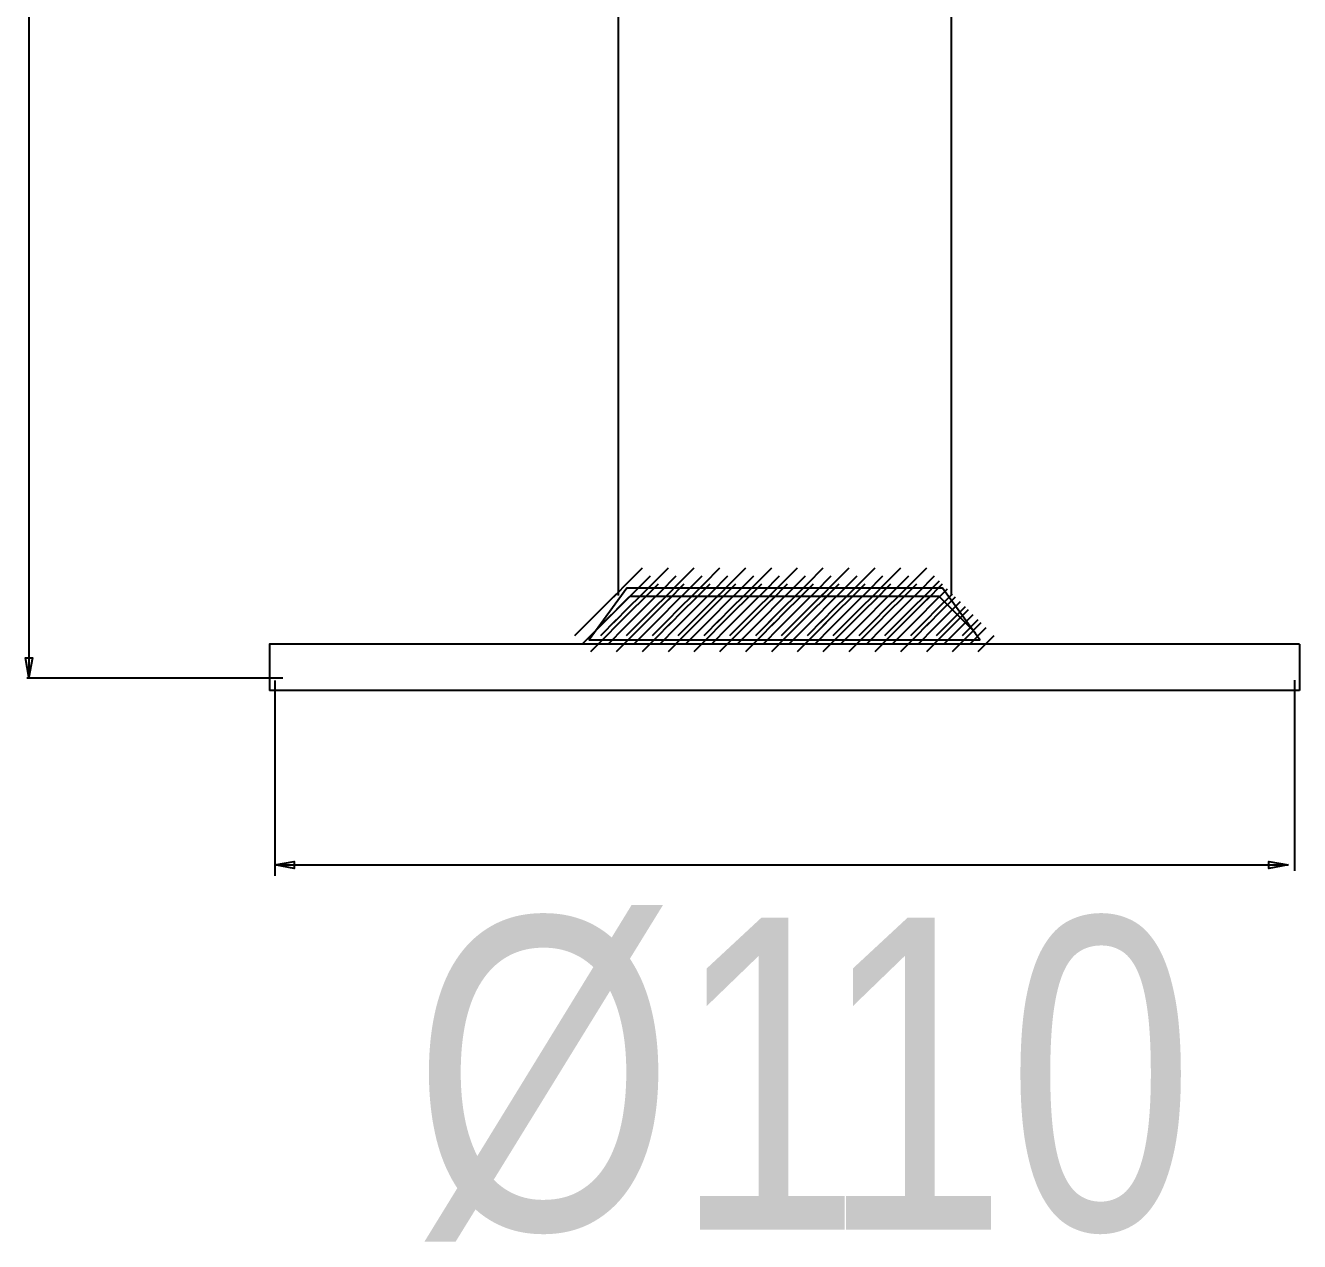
# Model space of a CAD drawing. Extents: x 2 to 70, y 3 to 326.
# Drawn here: x 14.77 to 43.26, y 3.14 to 30.32 of the extents above; entities that cross this region are included whole.
import ezdxf

# ---------------------------------------------------------------- set-up
doc = ezdxf.new("R2010")
doc.units = 0
doc.layers.add('LIVELLO_1', color=160, linetype='Continuous')
doc.styles.add('STD', font='txt')

# ---------------------------------------------------------------- blocks, each defined once
blk = doc.blocks.new('AI9-BLK169')
at = {"layer": 'LIVELLO_1', "color": 7}
for p, q in [((3.762303, -0.266823), (4.116631, 0.087333)), ((3.939381, -0.445623), (4.295087, -0.089745)), ((4.116631, -0.622701), (4.472337, -0.266823))]:
    blk.add_line(p, q, dxfattribs=at)
blk = doc.blocks.new('AI9-BLK168')
at = {"layer": 'LIVELLO_1', "color": 7}
blk.add_blockref('AI9-BLK169', (0, 0), dxfattribs=at)
blk = doc.blocks.new('AI9-BLK165')
at = {"layer": 'LIVELLO_1', "color": 7}
for p, q in [((3.398414, -0.266823), (3.75481, 0.087333)), ((3.575492, -0.445623), (3.93206, -0.089745)), ((3.75481, -0.622701), (4.109138, -0.266823))]:
    blk.add_line(p, q, dxfattribs=at)
blk = doc.blocks.new('AI9-BLK164')
at = {"layer": 'LIVELLO_1', "color": 7}
blk.add_blockref('AI9-BLK165', (0, 0), dxfattribs=at)
blk = doc.blocks.new('AI9-BLK163')
at = {"layer": 'LIVELLO_1', "color": 7}
for p, q in [((3.616231, -0.122645), (3.971937, 0.233233)), ((3.794859, -0.299723), (4.149187, 0.054433)), ((3.971937, -0.478524), (4.328504, -0.122645))]:
    blk.add_line(p, q, dxfattribs=at)
blk = doc.blocks.new('AI9-BLK162')
at = {"layer": 'LIVELLO_1', "color": 7}
blk.add_blockref('AI9-BLK163', (0, 0), dxfattribs=at)
blk = doc.blocks.new('AI9-BLK159')
at = {"layer": 'LIVELLO_1', "color": 7}
for p, q in [((2.820844, -0.266823), (3.17655, 0.087333)), ((2.9993, -0.445623), (3.3538, -0.089745)), ((3.17655, -0.622701), (3.532256, -0.266823))]:
    blk.add_line(p, q, dxfattribs=at)
blk = doc.blocks.new('AI9-BLK158')
at = {"layer": 'LIVELLO_1', "color": 7}
blk.add_blockref('AI9-BLK159', (0, 0), dxfattribs=at)
blk = doc.blocks.new('AI9-BLK157')
at = {"layer": 'LIVELLO_1', "color": 7}
for p, q in [((3.110577, -0.122645), (3.465077, 0.233233)), ((3.287827, -0.299723), (3.643533, 0.054433)), ((3.465077, -0.478524), (3.820783, -0.122645))]:
    blk.add_line(p, q, dxfattribs=at)
blk = doc.blocks.new('AI9-BLK156')
at = {"layer": 'LIVELLO_1', "color": 7}
blk.add_blockref('AI9-BLK157', (0, 0), dxfattribs=at)
blk = doc.blocks.new('AI9-BLK155')
at = {"layer": 'LIVELLO_1', "color": 7}
for p, q in [((3.398414, 0.073208), (3.75481, 0.429087)), ((3.575492, -0.10387), (3.93206, 0.251664)), ((3.75481, -0.280948), (4.109138, 0.073208))]:
    blk.add_line(p, q, dxfattribs=at)
blk = doc.blocks.new('AI9-BLK154')
at = {"layer": 'LIVELLO_1', "color": 7}
blk.add_blockref('AI9-BLK155', (0, 0), dxfattribs=at)
blk = doc.blocks.new('AI9-BLK151')
at = {"layer": 'LIVELLO_1', "color": 7}
for p, q in [((2.243963, -0.266823), (2.598291, 0.087333)), ((2.421213, -0.445623), (2.776919, -0.089745)), ((2.598291, -0.622701), (2.953997, -0.266823))]:
    blk.add_line(p, q, dxfattribs=at)
blk = doc.blocks.new('AI9-BLK150')
at = {"layer": 'LIVELLO_1', "color": 7}
blk.add_blockref('AI9-BLK151', (0, 0), dxfattribs=at)
blk = doc.blocks.new('AI9-BLK149')
at = {"layer": 'LIVELLO_1', "color": 7}
for p, q in [((2.532317, -0.122645), (2.888196, 0.233233)), ((2.709568, -0.299723), (3.065274, 0.054433)), ((2.888196, -0.478524), (3.242524, -0.122645))]:
    blk.add_line(p, q, dxfattribs=at)
blk = doc.blocks.new('AI9-BLK148')
at = {"layer": 'LIVELLO_1', "color": 7}
blk.add_blockref('AI9-BLK149', (0, 0), dxfattribs=at)
blk = doc.blocks.new('AI9-BLK147')
at = {"layer": 'LIVELLO_1', "color": 7}
for p, q in [((2.820844, 0.073208), (3.17655, 0.429087)), ((2.9993, -0.10387), (3.3538, 0.251664)), ((3.17655, -0.280948), (3.532256, 0.073208))]:
    blk.add_line(p, q, dxfattribs=at)
blk = doc.blocks.new('AI9-BLK146')
at = {"layer": 'LIVELLO_1', "color": 7}
blk.add_blockref('AI9-BLK147', (0, 0), dxfattribs=at)
blk = doc.blocks.new('AI9-BLK145')
at = {"layer": 'LIVELLO_1', "color": 7}
for p, q in [((3.110577, 0.218764), (3.465077, 0.573264)), ((3.287827, 0.040308), (3.643533, 0.396186)), ((3.465077, -0.13677), (3.820783, 0.218764))]:
    blk.add_line(p, q, dxfattribs=at)
blk = doc.blocks.new('AI9-BLK144')
at = {"layer": 'LIVELLO_1', "color": 7}
blk.add_blockref('AI9-BLK145', (0, 0), dxfattribs=at)
blk = doc.blocks.new('AI9-BLK141')
at = {"layer": 'LIVELLO_1', "color": 7}
for p, q in [((1.665704, -0.266823), (2.02141, 0.087333)), ((1.842954, -0.445623), (2.19866, -0.089745)), ((2.02141, -0.622701), (2.376427, -0.266823))]:
    blk.add_line(p, q, dxfattribs=at)
blk = doc.blocks.new('AI9-BLK140')
at = {"layer": 'LIVELLO_1', "color": 7}
blk.add_blockref('AI9-BLK141', (0, 0), dxfattribs=at)
blk = doc.blocks.new('AI9-BLK139')
at = {"layer": 'LIVELLO_1', "color": 7}
for p, q in [((1.95423, -0.122645), (2.309937, 0.233233)), ((2.132686, -0.299723), (2.487014, 0.054433)), ((2.309937, -0.478524), (2.665643, -0.122645))]:
    blk.add_line(p, q, dxfattribs=at)
blk = doc.blocks.new('AI9-BLK138')
at = {"layer": 'LIVELLO_1', "color": 7}
blk.add_blockref('AI9-BLK139', (0, 0), dxfattribs=at)
blk = doc.blocks.new('AI9-BLK137')
at = {"layer": 'LIVELLO_1', "color": 7}
for p, q in [((2.243963, 0.073208), (2.598291, 0.429087)), ((2.421213, -0.10387), (2.776919, 0.251664)), ((2.598291, -0.280948), (2.953997, 0.073208))]:
    blk.add_line(p, q, dxfattribs=at)
blk = doc.blocks.new('AI9-BLK136')
at = {"layer": 'LIVELLO_1', "color": 7}
blk.add_blockref('AI9-BLK137', (0, 0), dxfattribs=at)
blk = doc.blocks.new('AI9-BLK135')
at = {"layer": 'LIVELLO_1', "color": 7}
for p, q in [((2.532317, 0.218764), (2.888196, 0.573264)), ((2.709568, 0.040308), (3.065274, 0.396186)), ((2.888196, -0.13677), (3.242524, 0.218764))]:
    blk.add_line(p, q, dxfattribs=at)
blk = doc.blocks.new('AI9-BLK134')
at = {"layer": 'LIVELLO_1', "color": 7}
blk.add_blockref('AI9-BLK135', (0, 0), dxfattribs=at)
blk = doc.blocks.new('AI9-BLK133')
at = {"layer": 'LIVELLO_1', "color": 7}
for p, q in [((2.820844, 0.362596), (3.17655, 0.71813)), ((2.9993, 0.185174), (3.3538, 0.539674)), ((3.17655, 0.006718), (3.532256, 0.362596))]:
    blk.add_line(p, q, dxfattribs=at)
blk = doc.blocks.new('AI9-BLK132')
at = {"layer": 'LIVELLO_1', "color": 7}
blk.add_blockref('AI9-BLK133', (0, 0), dxfattribs=at)
blk = doc.blocks.new('AI9-BLK129')
at = {"layer": 'LIVELLO_1', "color": 7}
for p, q in [((1.088133, -0.266823), (1.44384, 0.087333)), ((1.266762, -0.445623), (1.62109, -0.089745)), ((1.44384, -0.622701), (1.799718, -0.266823))]:
    blk.add_line(p, q, dxfattribs=at)
blk = doc.blocks.new('AI9-BLK128')
at = {"layer": 'LIVELLO_1', "color": 7}
blk.add_blockref('AI9-BLK129', (0, 0), dxfattribs=at)
blk = doc.blocks.new('AI9-BLK127')
at = {"layer": 'LIVELLO_1', "color": 7}
for p, q in [((1.377349, -0.122645), (1.732366, 0.233233)), ((1.554427, -0.299723), (1.910822, 0.054433)), ((1.732366, -0.478524), (2.088072, -0.122645))]:
    blk.add_line(p, q, dxfattribs=at)
blk = doc.blocks.new('AI9-BLK126')
at = {"layer": 'LIVELLO_1', "color": 7}
blk.add_blockref('AI9-BLK127', (0, 0), dxfattribs=at)
blk = doc.blocks.new('AI9-BLK125')
at = {"layer": 'LIVELLO_1', "color": 7}
for p, q in [((1.665704, 0.073208), (2.02141, 0.429087)), ((1.842954, -0.10387), (2.19866, 0.251664)), ((2.02141, -0.280948), (2.376427, 0.073208))]:
    blk.add_line(p, q, dxfattribs=at)
blk = doc.blocks.new('AI9-BLK124')
at = {"layer": 'LIVELLO_1', "color": 7}
blk.add_blockref('AI9-BLK125', (0, 0), dxfattribs=at)
blk = doc.blocks.new('AI9-BLK123')
at = {"layer": 'LIVELLO_1', "color": 7}
for p, q in [((1.95423, 0.218764), (2.309937, 0.573264)), ((2.132686, 0.040308), (2.487014, 0.396186)), ((2.309937, -0.13677), (2.665643, 0.218764))]:
    blk.add_line(p, q, dxfattribs=at)
blk = doc.blocks.new('AI9-BLK122')
at = {"layer": 'LIVELLO_1', "color": 7}
blk.add_blockref('AI9-BLK123', (0, 0), dxfattribs=at)
blk = doc.blocks.new('AI9-BLK121')
at = {"layer": 'LIVELLO_1', "color": 7}
for p, q in [((2.243963, 0.362596), (2.598291, 0.71813)), ((2.421213, 0.185174), (2.776919, 0.539674)), ((2.598291, 0.006718), (2.953997, 0.362596))]:
    blk.add_line(p, q, dxfattribs=at)
blk = doc.blocks.new('AI9-BLK120')
at = {"layer": 'LIVELLO_1', "color": 7}
blk.add_blockref('AI9-BLK121', (0, 0), dxfattribs=at)
blk = doc.blocks.new('AI9-BLK117')
at = {"layer": 'LIVELLO_1', "color": 7}
for p, q in [((0.509874, -0.266823), (0.86558, 0.087333)), ((0.688502, -0.445623), (1.044208, -0.089745)), ((0.86558, -0.622701), (1.221459, -0.266823))]:
    blk.add_line(p, q, dxfattribs=at)
blk = doc.blocks.new('AI9-BLK116')
at = {"layer": 'LIVELLO_1', "color": 7}
blk.add_blockref('AI9-BLK117', (0, 0), dxfattribs=at)
blk = doc.blocks.new('AI9-BLK115')
at = {"layer": 'LIVELLO_1', "color": 7}
for p, q in [((0.799779, -0.122645), (1.155485, 0.233233)), ((0.976857, -0.299723), (1.332563, 0.054433)), ((1.155485, -0.478524), (1.509813, -0.122645))]:
    blk.add_line(p, q, dxfattribs=at)
blk = doc.blocks.new('AI9-BLK114')
at = {"layer": 'LIVELLO_1', "color": 7}
blk.add_blockref('AI9-BLK115', (0, 0), dxfattribs=at)
blk = doc.blocks.new('AI9-BLK113')
at = {"layer": 'LIVELLO_1', "color": 7}
for p, q in [((1.088133, 0.073208), (1.44384, 0.429087)), ((1.266762, -0.10387), (1.62109, 0.251664)), ((1.44384, -0.280948), (1.799718, 0.073208))]:
    blk.add_line(p, q, dxfattribs=at)
blk = doc.blocks.new('AI9-BLK112')
at = {"layer": 'LIVELLO_1', "color": 7}
blk.add_blockref('AI9-BLK113', (0, 0), dxfattribs=at)
blk = doc.blocks.new('AI9-BLK111')
at = {"layer": 'LIVELLO_1', "color": 7}
for p, q in [((1.377349, 0.218764), (1.732366, 0.573264)), ((1.554427, 0.040308), (1.910822, 0.396186)), ((1.732366, -0.13677), (2.088072, 0.218764))]:
    blk.add_line(p, q, dxfattribs=at)
blk = doc.blocks.new('AI9-BLK110')
at = {"layer": 'LIVELLO_1', "color": 7}
blk.add_blockref('AI9-BLK111', (0, 0), dxfattribs=at)
blk = doc.blocks.new('AI9-BLK109')
at = {"layer": 'LIVELLO_1', "color": 7}
for p, q in [((1.665704, 0.362596), (2.02141, 0.71813)), ((1.842954, 0.185174), (2.19866, 0.539674)), ((2.02141, 0.006718), (2.376427, 0.362596))]:
    blk.add_line(p, q, dxfattribs=at)
blk = doc.blocks.new('AI9-BLK108')
at = {"layer": 'LIVELLO_1', "color": 7}
blk.add_blockref('AI9-BLK109', (0, 0), dxfattribs=at)
blk = doc.blocks.new('AI9-BLK105')
at = {"layer": 'LIVELLO_1', "color": 7}
for p, q in [((-0.067007, -0.266823), (0.287493, 0.087333)), ((0.110243, -0.445623), (0.465949, -0.089745)), ((0.287493, -0.622701), (0.643199, -0.266823))]:
    blk.add_line(p, q, dxfattribs=at)
blk = doc.blocks.new('AI9-BLK104')
at = {"layer": 'LIVELLO_1', "color": 7}
blk.add_blockref('AI9-BLK105', (0, 0), dxfattribs=at)
blk = doc.blocks.new('AI9-BLK103')
at = {"layer": 'LIVELLO_1', "color": 7}
for p, q in [((0.22152, -0.122645), (0.577226, 0.233233)), ((0.398598, -0.299723), (0.754476, 0.054433)), ((0.577226, -0.478524), (0.932932, -0.122645))]:
    blk.add_line(p, q, dxfattribs=at)
blk = doc.blocks.new('AI9-BLK102')
at = {"layer": 'LIVELLO_1', "color": 7}
blk.add_blockref('AI9-BLK103', (0, 0), dxfattribs=at)
blk = doc.blocks.new('AI9-BLK101')
at = {"layer": 'LIVELLO_1', "color": 7}
for p, q in [((0.509874, 0.073208), (0.86558, 0.429087)), ((0.688502, -0.10387), (1.044208, 0.251664)), ((0.86558, -0.280948), (1.221459, 0.073208))]:
    blk.add_line(p, q, dxfattribs=at)
blk = doc.blocks.new('AI9-BLK100')
at = {"layer": 'LIVELLO_1', "color": 7}
blk.add_blockref('AI9-BLK101', (0, 0), dxfattribs=at)
blk = doc.blocks.new('AI9-BLK99')
at = {"layer": 'LIVELLO_1', "color": 7}
for p, q in [((0.799779, 0.218764), (1.155485, 0.573264)), ((0.976857, 0.040308), (1.332563, 0.396186)), ((1.155485, -0.13677), (1.509813, 0.218764))]:
    blk.add_line(p, q, dxfattribs=at)
blk = doc.blocks.new('AI9-BLK98')
at = {"layer": 'LIVELLO_1', "color": 7}
blk.add_blockref('AI9-BLK99', (0, 0), dxfattribs=at)
blk = doc.blocks.new('AI9-BLK97')
at = {"layer": 'LIVELLO_1', "color": 7}
for p, q in [((1.088133, 0.362596), (1.44384, 0.71813)), ((1.266762, 0.185174), (1.62109, 0.539674)), ((1.44384, 0.006718), (1.799718, 0.362596))]:
    blk.add_line(p, q, dxfattribs=at)
blk = doc.blocks.new('AI9-BLK96')
at = {"layer": 'LIVELLO_1', "color": 7}
blk.add_blockref('AI9-BLK97', (0, 0), dxfattribs=at)
blk = doc.blocks.new('AI9-BLK93')
at = {"layer": 'LIVELLO_1', "color": 7}
for p, q in [((-0.645266, -0.266823), (-0.288699, 0.087333)), ((-0.468016, -0.445623), (-0.111621, -0.089745)), ((-0.288699, -0.622701), (0.065629, -0.266823))]:
    blk.add_line(p, q, dxfattribs=at)
blk = doc.blocks.new('AI9-BLK92')
at = {"layer": 'LIVELLO_1', "color": 7}
blk.add_blockref('AI9-BLK93', (0, 0), dxfattribs=at)
blk = doc.blocks.new('AI9-BLK91')
at = {"layer": 'LIVELLO_1', "color": 7}
for p, q in [((-0.35674, -0.122645), (-0.001034, 0.233233)), ((-0.178111, -0.299723), (0.176217, 0.054433)), ((-0.001034, -0.478524), (0.355362, -0.122645))]:
    blk.add_line(p, q, dxfattribs=at)
blk = doc.blocks.new('AI9-BLK90')
at = {"layer": 'LIVELLO_1', "color": 7}
blk.add_blockref('AI9-BLK91', (0, 0), dxfattribs=at)
blk = doc.blocks.new('AI9-BLK89')
at = {"layer": 'LIVELLO_1', "color": 7}
for p, q in [((-0.067007, 0.073208), (0.287493, 0.429087)), ((0.110243, -0.10387), (0.465949, 0.251664)), ((0.287493, -0.280948), (0.643199, 0.073208))]:
    blk.add_line(p, q, dxfattribs=at)
blk = doc.blocks.new('AI9-BLK88')
at = {"layer": 'LIVELLO_1', "color": 7}
blk.add_blockref('AI9-BLK89', (0, 0), dxfattribs=at)
blk = doc.blocks.new('AI9-BLK87')
at = {"layer": 'LIVELLO_1', "color": 7}
for p, q in [((0.22152, 0.218764), (0.577226, 0.573264)), ((0.398598, 0.040308), (0.754476, 0.396186)), ((0.577226, -0.13677), (0.932932, 0.218764))]:
    blk.add_line(p, q, dxfattribs=at)
blk = doc.blocks.new('AI9-BLK86')
at = {"layer": 'LIVELLO_1', "color": 7}
blk.add_blockref('AI9-BLK87', (0, 0), dxfattribs=at)
blk = doc.blocks.new('AI9-BLK85')
at = {"layer": 'LIVELLO_1', "color": 7}
for p, q in [((0.509874, 0.362596), (0.86558, 0.71813)), ((0.688502, 0.185174), (1.044208, 0.539674)), ((0.86558, 0.006718), (1.221459, 0.362596))]:
    blk.add_line(p, q, dxfattribs=at)
blk = doc.blocks.new('AI9-BLK84')
at = {"layer": 'LIVELLO_1', "color": 7}
blk.add_blockref('AI9-BLK85', (0, 0), dxfattribs=at)
blk = doc.blocks.new('AI9-BLK81')
at = {"layer": 'LIVELLO_1', "color": 7}
for p, q in [((-1.222664, -0.266823), (-0.866958, 0.087333)), ((-1.044208, -0.445623), (-0.68988, -0.089745)), ((-0.866958, -0.622701), (-0.511252, -0.266823))]:
    blk.add_line(p, q, dxfattribs=at)
blk = doc.blocks.new('AI9-BLK80')
at = {"layer": 'LIVELLO_1', "color": 7}
blk.add_blockref('AI9-BLK81', (0, 0), dxfattribs=at)
blk = doc.blocks.new('AI9-BLK79')
at = {"layer": 'LIVELLO_1', "color": 7}
for p, q in [((-0.932932, -0.122645), (-0.578604, 0.233233)), ((-0.755682, -0.299723), (-0.399976, 0.054433)), ((-0.578604, -0.478524), (-0.222898, -0.122645))]:
    blk.add_line(p, q, dxfattribs=at)
blk = doc.blocks.new('AI9-BLK78')
at = {"layer": 'LIVELLO_1', "color": 7}
blk.add_blockref('AI9-BLK79', (0, 0), dxfattribs=at)
blk = doc.blocks.new('AI9-BLK77')
at = {"layer": 'LIVELLO_1', "color": 7}
for p, q in [((-0.645266, 0.073208), (-0.288699, 0.429087)), ((-0.468016, -0.10387), (-0.111621, 0.251664)), ((-0.288699, -0.280948), (0.065629, 0.073208))]:
    blk.add_line(p, q, dxfattribs=at)
blk = doc.blocks.new('AI9-BLK76')
at = {"layer": 'LIVELLO_1', "color": 7}
blk.add_blockref('AI9-BLK77', (0, 0), dxfattribs=at)
blk = doc.blocks.new('AI9-BLK75')
at = {"layer": 'LIVELLO_1', "color": 7}
for p, q in [((-0.35674, 0.218764), (-0.001034, 0.573264)), ((-0.178111, 0.040308), (0.176217, 0.396186)), ((-0.001034, -0.13677), (0.355362, 0.218764))]:
    blk.add_line(p, q, dxfattribs=at)
blk = doc.blocks.new('AI9-BLK74')
at = {"layer": 'LIVELLO_1', "color": 7}
blk.add_blockref('AI9-BLK75', (0, 0), dxfattribs=at)
blk = doc.blocks.new('AI9-BLK73')
at = {"layer": 'LIVELLO_1', "color": 7}
for p, q in [((-0.067007, 0.362596), (0.287493, 0.71813)), ((0.110243, 0.185174), (0.465949, 0.539674)), ((0.287493, 0.006718), (0.643199, 0.362596))]:
    blk.add_line(p, q, dxfattribs=at)
blk = doc.blocks.new('AI9-BLK72')
at = {"layer": 'LIVELLO_1', "color": 7}
blk.add_blockref('AI9-BLK73', (0, 0), dxfattribs=at)
blk = doc.blocks.new('AI9-BLK69')
at = {"layer": 'LIVELLO_1', "color": 7}
for p, q in [((-1.799546, -0.266823), (-1.445218, 0.087333)), ((-1.622468, -0.445623), (-1.266762, -0.089745)), ((-1.445218, -0.622701), (-1.089511, -0.266823))]:
    blk.add_line(p, q, dxfattribs=at)
blk = doc.blocks.new('AI9-BLK68')
at = {"layer": 'LIVELLO_1', "color": 7}
blk.add_blockref('AI9-BLK69', (0, 0), dxfattribs=at)
blk = doc.blocks.new('AI9-BLK67')
at = {"layer": 'LIVELLO_1', "color": 7}
for p, q in [((-1.511191, -0.122645), (-1.155485, 0.233233)), ((-1.333941, -0.299723), (-0.978235, 0.054433)), ((-1.155485, -0.478524), (-0.801157, -0.122645))]:
    blk.add_line(p, q, dxfattribs=at)
blk = doc.blocks.new('AI9-BLK66')
at = {"layer": 'LIVELLO_1', "color": 7}
blk.add_blockref('AI9-BLK67', (0, 0), dxfattribs=at)
blk = doc.blocks.new('AI9-BLK65')
at = {"layer": 'LIVELLO_1', "color": 7}
for p, q in [((-1.222664, 0.073208), (-0.866958, 0.429087)), ((-1.044208, -0.10387), (-0.68988, 0.251664)), ((-0.866958, -0.280948), (-0.511252, 0.073208))]:
    blk.add_line(p, q, dxfattribs=at)
blk = doc.blocks.new('AI9-BLK64')
at = {"layer": 'LIVELLO_1', "color": 7}
blk.add_blockref('AI9-BLK65', (0, 0), dxfattribs=at)
blk = doc.blocks.new('AI9-BLK63')
at = {"layer": 'LIVELLO_1', "color": 7}
for p, q in [((-0.932932, 0.218764), (-0.578604, 0.573264)), ((-0.755682, 0.040308), (-0.399976, 0.396186)), ((-0.578604, -0.13677), (-0.222898, 0.218764))]:
    blk.add_line(p, q, dxfattribs=at)
blk = doc.blocks.new('AI9-BLK62')
at = {"layer": 'LIVELLO_1', "color": 7}
blk.add_blockref('AI9-BLK63', (0, 0), dxfattribs=at)
blk = doc.blocks.new('AI9-BLK61')
at = {"layer": 'LIVELLO_1', "color": 7}
for p, q in [((-0.645266, 0.362596), (-0.288699, 0.71813)), ((-0.468016, 0.185174), (-0.111621, 0.539674)), ((-0.288699, 0.006718), (0.065629, 0.362596))]:
    blk.add_line(p, q, dxfattribs=at)
blk = doc.blocks.new('AI9-BLK60')
at = {"layer": 'LIVELLO_1', "color": 7}
blk.add_blockref('AI9-BLK61', (0, 0), dxfattribs=at)
blk = doc.blocks.new('AI9-BLK57')
at = {"layer": 'LIVELLO_1', "color": 7}
for p, q in [((-2.377805, -0.266823), (-2.022099, 0.087333)), ((-2.200727, -0.445623), (-1.844849, -0.089745)), ((-2.022099, -0.622701), (-1.667082, -0.266823))]:
    blk.add_line(p, q, dxfattribs=at)
blk = doc.blocks.new('AI9-BLK56')
at = {"layer": 'LIVELLO_1', "color": 7}
blk.add_blockref('AI9-BLK57', (0, 0), dxfattribs=at)
blk = doc.blocks.new('AI9-BLK55')
at = {"layer": 'LIVELLO_1', "color": 7}
for p, q in [((-2.08945, -0.122645), (-1.733744, 0.233233)), ((-1.910822, -0.299723), (-1.556494, 0.054433)), ((-1.733744, -0.478524), (-1.377866, -0.122645))]:
    blk.add_line(p, q, dxfattribs=at)
blk = doc.blocks.new('AI9-BLK54')
at = {"layer": 'LIVELLO_1', "color": 7}
blk.add_blockref('AI9-BLK55', (0, 0), dxfattribs=at)
blk = doc.blocks.new('AI9-BLK53')
at = {"layer": 'LIVELLO_1', "color": 7}
for p, q in [((-1.799546, 0.073208), (-1.445218, 0.429087)), ((-1.622468, -0.10387), (-1.266762, 0.251664)), ((-1.445218, -0.280948), (-1.089511, 0.073208))]:
    blk.add_line(p, q, dxfattribs=at)
blk = doc.blocks.new('AI9-BLK52')
at = {"layer": 'LIVELLO_1', "color": 7}
blk.add_blockref('AI9-BLK53', (0, 0), dxfattribs=at)
blk = doc.blocks.new('AI9-BLK51')
at = {"layer": 'LIVELLO_1', "color": 7}
for p, q in [((-1.511191, 0.218764), (-1.155485, 0.573264)), ((-1.333941, 0.040308), (-0.978235, 0.396186)), ((-1.155485, -0.13677), (-0.801157, 0.218764))]:
    blk.add_line(p, q, dxfattribs=at)
blk = doc.blocks.new('AI9-BLK50')
at = {"layer": 'LIVELLO_1', "color": 7}
blk.add_blockref('AI9-BLK51', (0, 0), dxfattribs=at)
blk = doc.blocks.new('AI9-BLK49')
at = {"layer": 'LIVELLO_1', "color": 7}
for p, q in [((-1.222664, 0.362596), (-0.866958, 0.71813)), ((-1.044208, 0.185174), (-0.68988, 0.539674)), ((-0.866958, 0.006718), (-0.511252, 0.362596))]:
    blk.add_line(p, q, dxfattribs=at)
blk = doc.blocks.new('AI9-BLK48')
at = {"layer": 'LIVELLO_1', "color": 7}
blk.add_blockref('AI9-BLK49', (0, 0), dxfattribs=at)
blk = doc.blocks.new('AI9-BLK45')
at = {"layer": 'LIVELLO_1', "color": 7}
for p, q in [((-2.955375, -0.266823), (-2.599669, 0.087333)), ((-2.776919, -0.445623), (-2.422419, -0.089745)), ((-2.599669, -0.622701), (-2.243963, -0.266823))]:
    blk.add_line(p, q, dxfattribs=at)
blk = doc.blocks.new('AI9-BLK44')
at = {"layer": 'LIVELLO_1', "color": 7}
blk.add_blockref('AI9-BLK45', (0, 0), dxfattribs=at)
blk = doc.blocks.new('AI9-BLK43')
at = {"layer": 'LIVELLO_1', "color": 7}
for p, q in [((-2.666332, -0.122645), (-2.311315, 0.233233)), ((-2.489081, -0.299723), (-2.132686, 0.054433)), ((-2.311315, -0.478524), (-1.955436, -0.122645))]:
    blk.add_line(p, q, dxfattribs=at)
blk = doc.blocks.new('AI9-BLK42')
at = {"layer": 'LIVELLO_1', "color": 7}
blk.add_blockref('AI9-BLK43', (0, 0), dxfattribs=at)
blk = doc.blocks.new('AI9-BLK41')
at = {"layer": 'LIVELLO_1', "color": 7}
for p, q in [((-2.377805, 0.073208), (-2.022099, 0.429087)), ((-2.200727, -0.10387), (-1.844849, 0.251664)), ((-2.022099, -0.280948), (-1.667082, 0.073208))]:
    blk.add_line(p, q, dxfattribs=at)
blk = doc.blocks.new('AI9-BLK40')
at = {"layer": 'LIVELLO_1', "color": 7}
blk.add_blockref('AI9-BLK41', (0, 0), dxfattribs=at)
blk = doc.blocks.new('AI9-BLK39')
at = {"layer": 'LIVELLO_1', "color": 7}
for p, q in [((-2.08945, 0.218764), (-1.733744, 0.573264)), ((-1.910822, 0.040308), (-1.556494, 0.396186)), ((-1.733744, -0.13677), (-1.377866, 0.218764))]:
    blk.add_line(p, q, dxfattribs=at)
blk = doc.blocks.new('AI9-BLK38')
at = {"layer": 'LIVELLO_1', "color": 7}
blk.add_blockref('AI9-BLK39', (0, 0), dxfattribs=at)
blk = doc.blocks.new('AI9-BLK37')
at = {"layer": 'LIVELLO_1', "color": 7}
for p, q in [((-1.799546, 0.362596), (-1.445218, 0.71813)), ((-1.622468, 0.185174), (-1.266762, 0.539674)), ((-1.445218, 0.006718), (-1.089511, 0.362596))]:
    blk.add_line(p, q, dxfattribs=at)
blk = doc.blocks.new('AI9-BLK36')
at = {"layer": 'LIVELLO_1', "color": 7}
blk.add_blockref('AI9-BLK37', (0, 0), dxfattribs=at)
blk = doc.blocks.new('AI9-BLK33')
at = {"layer": 'LIVELLO_1', "color": 7}
for p, q in [((-3.533634, -0.266823), (-3.177928, 0.087333)), ((-3.355006, -0.445623), (-2.9993, -0.089745)), ((-3.177928, -0.622701), (-2.822222, -0.266823))]:
    blk.add_line(p, q, dxfattribs=at)
blk = doc.blocks.new('AI9-BLK32')
at = {"layer": 'LIVELLO_1', "color": 7}
blk.add_blockref('AI9-BLK33', (0, 0), dxfattribs=at)
blk = doc.blocks.new('AI9-BLK31')
at = {"layer": 'LIVELLO_1', "color": 7}
for p, q in [((-3.243902, -0.122645), (-2.888024, 0.233233)), ((-3.066652, -0.299723), (-2.710946, 0.054433)), ((-2.888024, -0.478524), (-2.533695, -0.122645))]:
    blk.add_line(p, q, dxfattribs=at)
blk = doc.blocks.new('AI9-BLK30')
at = {"layer": 'LIVELLO_1', "color": 7}
blk.add_blockref('AI9-BLK31', (0, 0), dxfattribs=at)
blk = doc.blocks.new('AI9-BLK29')
at = {"layer": 'LIVELLO_1', "color": 7}
for p, q in [((-2.955375, 0.073208), (-2.599669, 0.429087)), ((-2.776919, -0.10387), (-2.422419, 0.251664)), ((-2.599669, -0.280948), (-2.243963, 0.073208))]:
    blk.add_line(p, q, dxfattribs=at)
blk = doc.blocks.new('AI9-BLK28')
at = {"layer": 'LIVELLO_1', "color": 7}
blk.add_blockref('AI9-BLK29', (0, 0), dxfattribs=at)
blk = doc.blocks.new('AI9-BLK27')
at = {"layer": 'LIVELLO_1', "color": 7}
for p, q in [((-2.666332, 0.218764), (-2.311315, 0.573264)), ((-2.489081, 0.040308), (-2.132686, 0.396186)), ((-2.311315, -0.13677), (-1.955436, 0.218764))]:
    blk.add_line(p, q, dxfattribs=at)
blk = doc.blocks.new('AI9-BLK26')
at = {"layer": 'LIVELLO_1', "color": 7}
blk.add_blockref('AI9-BLK27', (0, 0), dxfattribs=at)
blk = doc.blocks.new('AI9-BLK25')
at = {"layer": 'LIVELLO_1', "color": 7}
for p, q in [((-2.377805, 0.362596), (-2.022099, 0.71813)), ((-2.200727, 0.185174), (-1.844849, 0.539674)), ((-2.022099, 0.006718), (-1.667082, 0.362596))]:
    blk.add_line(p, q, dxfattribs=at)
blk = doc.blocks.new('AI9-BLK24')
at = {"layer": 'LIVELLO_1', "color": 7}
blk.add_blockref('AI9-BLK25', (0, 0), dxfattribs=at)
blk = doc.blocks.new('AI9-BLK21')
at = {"layer": 'LIVELLO_1', "color": 7}
for p, q in [((-4.110516, -0.266823), (-3.756188, 0.087333)), ((-3.933266, -0.445623), (-3.577559, -0.089745)), ((-3.756188, -0.622701), (-3.400481, -0.266823))]:
    blk.add_line(p, q, dxfattribs=at)
blk = doc.blocks.new('AI9-BLK20')
at = {"layer": 'LIVELLO_1', "color": 7}
blk.add_blockref('AI9-BLK21', (0, 0), dxfattribs=at)
blk = doc.blocks.new('AI9-BLK19')
at = {"layer": 'LIVELLO_1', "color": 7}
for p, q in [((-3.822161, -0.122645), (-3.466283, 0.233233)), ((-3.644911, -0.299723), (-3.289205, 0.054433)), ((-3.466283, -0.478524), (-3.110577, -0.122645))]:
    blk.add_line(p, q, dxfattribs=at)
blk = doc.blocks.new('AI9-BLK18')
at = {"layer": 'LIVELLO_1', "color": 7}
blk.add_blockref('AI9-BLK19', (0, 0), dxfattribs=at)
blk = doc.blocks.new('AI9-BLK17')
at = {"layer": 'LIVELLO_1', "color": 7}
for p, q in [((-3.533634, 0.073208), (-3.177928, 0.429087)), ((-3.355006, -0.10387), (-2.9993, 0.251664)), ((-3.177928, -0.280948), (-2.822222, 0.073208))]:
    blk.add_line(p, q, dxfattribs=at)
blk = doc.blocks.new('AI9-BLK16')
at = {"layer": 'LIVELLO_1', "color": 7}
blk.add_blockref('AI9-BLK17', (0, 0), dxfattribs=at)
blk = doc.blocks.new('AI9-BLK15')
at = {"layer": 'LIVELLO_1', "color": 7}
for p, q in [((-3.243902, 0.218764), (-2.888024, 0.573264)), ((-3.066652, 0.040308), (-2.710946, 0.396186)), ((-2.888024, -0.13677), (-2.533695, 0.218764))]:
    blk.add_line(p, q, dxfattribs=at)
blk = doc.blocks.new('AI9-BLK14')
at = {"layer": 'LIVELLO_1', "color": 7}
blk.add_blockref('AI9-BLK15', (0, 0), dxfattribs=at)
blk = doc.blocks.new('AI9-BLK13')
at = {"layer": 'LIVELLO_1', "color": 7}
for p, q in [((-2.955375, 0.362596), (-2.599669, 0.71813)), ((-2.776919, 0.185174), (-2.422419, 0.539674)), ((-2.599669, 0.006718), (-2.243963, 0.362596))]:
    blk.add_line(p, q, dxfattribs=at)
blk = doc.blocks.new('AI9-BLK12')
at = {"layer": 'LIVELLO_1', "color": 7}
blk.add_blockref('AI9-BLK13', (0, 0), dxfattribs=at)
blk = doc.blocks.new('AI9-BLK11')
at = {"layer": 'LIVELLO_1', "color": 7}
for p, q in [((-4.47337, -0.266823), (-4.116975, 0.087333)), ((-4.29612, -0.445623), (-3.939725, -0.089745)), ((-4.116975, -0.622701), (-3.762647, -0.266823))]:
    blk.add_line(p, q, dxfattribs=at)
blk = doc.blocks.new('AI9-BLK10')
at = {"layer": 'LIVELLO_1', "color": 7}
blk.add_blockref('AI9-BLK11', (0, 0), dxfattribs=at)
blk = doc.blocks.new('AI9-BLK9')
at = {"layer": 'LIVELLO_1', "color": 7}
for p, q in [((-4.329107, -0.122645), (-3.973401, 0.233233)), ((-4.150651, -0.299723), (-3.796323, 0.054433)), ((-3.973401, -0.478524), (-3.617006, -0.122645))]:
    blk.add_line(p, q, dxfattribs=at)
blk = doc.blocks.new('AI9-BLK8')
at = {"layer": 'LIVELLO_1', "color": 7}
blk.add_blockref('AI9-BLK9', (0, 0), dxfattribs=at)
blk = doc.blocks.new('AI9-BLK7')
at = {"layer": 'LIVELLO_1', "color": 7}
for p, q in [((-4.110516, 0.073208), (-3.756188, 0.429087)), ((-3.933266, -0.10387), (-3.577559, 0.251664)), ((-3.756188, -0.280948), (-3.400481, 0.073208))]:
    blk.add_line(p, q, dxfattribs=at)
blk = doc.blocks.new('AI9-BLK6')
at = {"layer": 'LIVELLO_1', "color": 7}
blk.add_blockref('AI9-BLK7', (0, 0), dxfattribs=at)
blk = doc.blocks.new('AI9-BLK5')
at = {"layer": 'LIVELLO_1', "color": 7}
for p, q in [((-3.822161, 0.218764), (-3.466283, 0.573264)), ((-3.644911, 0.040308), (-3.289205, 0.396186)), ((-3.466283, -0.13677), (-3.110577, 0.218764))]:
    blk.add_line(p, q, dxfattribs=at)
blk = doc.blocks.new('AI9-BLK4')
at = {"layer": 'LIVELLO_1', "color": 7}
blk.add_blockref('AI9-BLK5', (0, 0), dxfattribs=at)
blk = doc.blocks.new('AI9-BLK3')
at = {"layer": 'LIVELLO_1', "color": 7}
for p, q in [((-3.533634, 0.362596), (-3.177928, 0.71813)), ((-3.355006, 0.185174), (-2.9993, 0.539674)), ((-3.177928, 0.006718), (-2.822222, 0.362596))]:
    blk.add_line(p, q, dxfattribs=at)
blk = doc.blocks.new('AI9-BLK2')
at = {"layer": 'LIVELLO_1', "color": 7}
blk.add_blockref('AI9-BLK3', (0, 0), dxfattribs=at)
blk = doc.blocks.new('AI9-BLK1')
at = {"layer": 'LIVELLO_1', "color": 7}
for p, q in [((-20.234, -97.916), (-20.234, -147.496)), ((-7.061, -101.352), (-7.061, -145.671)), ((0.384, -101.352), (0.384, -145.671)), ((-7.616, -146.508), (-6.796, -145.69)), ((8.176, -146.757), (8.176, -147.792)), ((-14.554, -147.518), (-20.282, -147.518)), ((8.064, -147.557), (8.064, -151.822)), ((-14.739, -147.571), (-14.739, -151.937)), ((-14.739, -151.692), (7.925, -151.692))]:
    blk.add_line(p, q, dxfattribs=at)
blk.add_lwpolyline([(-3.338, -146.656), (1.029, -146.656), (0.191, -145.502), (-6.867, -145.502), (-7.704, -146.656)], close=True, dxfattribs=at)
for points in [[(0.94, -146.508), (0.12, -145.69), (-6.796, -145.69)], [(8.176, -146.757), (-3.338, -146.757), (-14.852, -146.757), (-14.852, -147.792)], [(-20.234, -147.496), (-20.311, -147.065), (-20.156, -147.065), (-20.234, -147.496)], [(8.176, -147.792), (-3.338, -147.792), (-14.852, -147.792)], [(-14.739, -151.692), (-14.307, -151.613), (-14.307, -151.772), (-14.739, -151.692)], [(7.925, -151.692), (7.492, -151.772), (7.492, -151.613), (7.925, -151.692)]]:
    blk.add_lwpolyline(points, dxfattribs=at)
for name, p in [('AI9-BLK2', (-3.337, -145.768)), ('AI9-BLK12', (-3.337, -145.768)), ('AI9-BLK24', (-3.337, -145.768)), ('AI9-BLK36', (-3.337, -145.768)), ('AI9-BLK48', (-3.337, -145.768)), ('AI9-BLK60', (-3.337, -145.768)), ('AI9-BLK72', (-3.337, -145.768)), ('AI9-BLK84', (-3.337, -145.768)), ('AI9-BLK96', (-3.337, -145.768)), ('AI9-BLK108', (-3.337, -145.768)), ('AI9-BLK120', (-3.337, -145.768)), ('AI9-BLK132', (-3.337, -145.768)), ('AI9-BLK4', (-3.337, -145.913)), ('AI9-BLK14', (-3.337, -145.913)), ('AI9-BLK26', (-3.337, -145.913)), ('AI9-BLK38', (-3.337, -145.913)), ('AI9-BLK50', (-3.337, -145.913)), ('AI9-BLK62', (-3.337, -145.913)), ('AI9-BLK74', (-3.337, -145.913)), ('AI9-BLK86', (-3.337, -145.913)), ('AI9-BLK98', (-3.337, -145.913)), ('AI9-BLK110', (-3.337, -145.913)), ('AI9-BLK122', (-3.337, -145.913)), ('AI9-BLK134', (-3.337, -145.913)), ('AI9-BLK144', (-3.337, -145.913)), ('AI9-BLK6', (-3.337, -146.057)), ('AI9-BLK16', (-3.337, -146.057)), ('AI9-BLK28', (-3.337, -146.057)), ('AI9-BLK40', (-3.337, -146.057)), ('AI9-BLK52', (-3.337, -146.057)), ('AI9-BLK64', (-3.337, -146.057)), ('AI9-BLK76', (-3.337, -146.057)), ('AI9-BLK88', (-3.337, -146.057)), ('AI9-BLK100', (-3.337, -146.057)), ('AI9-BLK112', (-3.337, -146.057)), ('AI9-BLK124', (-3.337, -146.057)), ('AI9-BLK136', (-3.337, -146.057)), ('AI9-BLK146', (-3.337, -146.057)), ('AI9-BLK154', (-3.337, -146.057)), ('AI9-BLK8', (-3.409, -146.15)), ('AI9-BLK18', (-3.337, -146.15)), ('AI9-BLK30', (-3.337, -146.15)), ('AI9-BLK42', (-3.337, -146.15)), ('AI9-BLK54', (-3.337, -146.15)), ('AI9-BLK66', (-3.337, -146.15)), ('AI9-BLK78', (-3.337, -146.15)), ('AI9-BLK90', (-3.337, -146.15)), ('AI9-BLK102', (-3.337, -146.15)), ('AI9-BLK114', (-3.337, -146.15)), ('AI9-BLK126', (-3.337, -146.15)), ('AI9-BLK138', (-3.337, -146.15)), ('AI9-BLK148', (-3.337, -146.15)), ('AI9-BLK156', (-3.337, -146.15)), ('AI9-BLK162', (-3.267, -146.15)), ('AI9-BLK10', (-3.553, -146.294)), ('AI9-BLK20', (-3.337, -146.294)), ('AI9-BLK32', (-3.337, -146.294)), ('AI9-BLK44', (-3.337, -146.294)), ('AI9-BLK56', (-3.337, -146.294)), ('AI9-BLK68', (-3.337, -146.294)), ('AI9-BLK80', (-3.337, -146.294)), ('AI9-BLK92', (-3.337, -146.294)), ('AI9-BLK104', (-3.337, -146.294)), ('AI9-BLK116', (-3.337, -146.294)), ('AI9-BLK128', (-3.337, -146.294)), ('AI9-BLK140', (-3.337, -146.294)), ('AI9-BLK150', (-3.337, -146.294)), ('AI9-BLK158', (-3.337, -146.294)), ('AI9-BLK164', (-3.337, -146.294)), ('AI9-BLK168', (-3.123, -146.294))]:
    blk.add_blockref(name, p, dxfattribs=at)
at = {"layer": 'LIVELLO_1', "color": 7, "char_height": 6.97463, "attachment_point": 1, "style": 'STD'}
for s, insert in [('\\fArial Narrow|b0|i0;\\H6.9746;\\W0.94;\\C7;Ø1', (-11.648, -152.872)), ('\\fArial Narrow|b0|i0;\\H6.9746;\\W0.94;\\C7;10', (-2.535, -152.872))]:
    blk.add_mtext(s, dxfattribs=dict(at, insert=insert))

msp = doc.modelspace()

# ---------------------------------------------------------------- block references
at = {"layer": 'LIVELLO_1', "color": 7}
msp.add_blockref('AI9-BLK1', (35.083647, 163.248003), dxfattribs=at)

doc.saveas('drawing.dxf')
